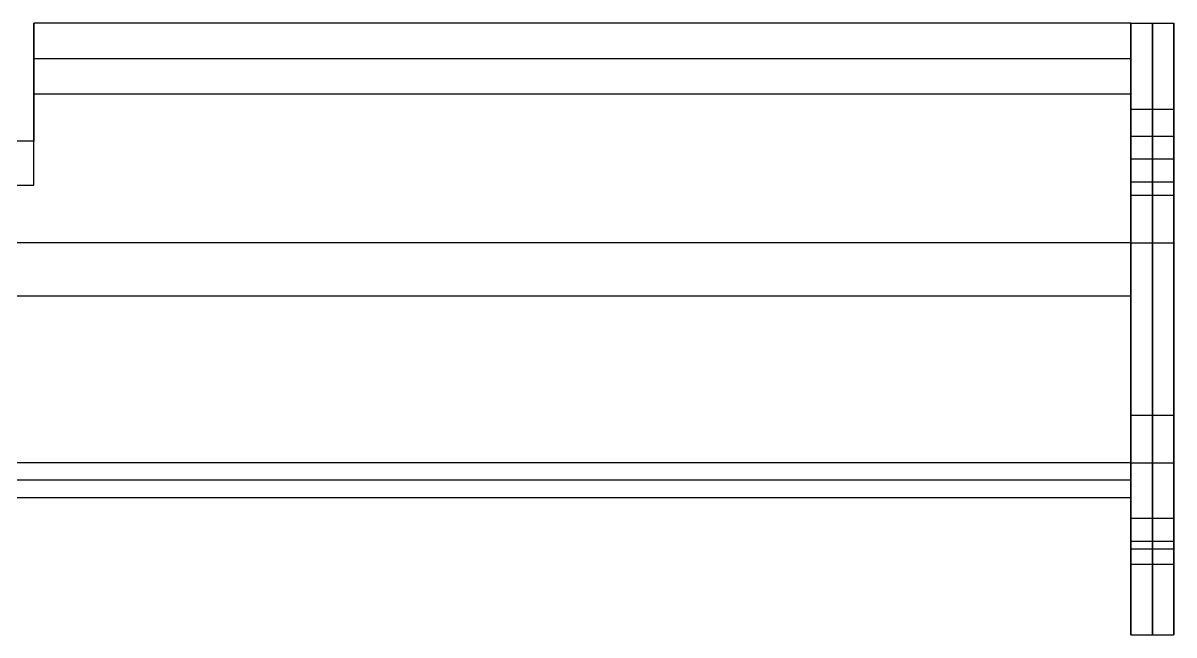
# Model space of a CAD drawing. Header units: millimetres. Extents: x 0 to 665, y 182 to 367.
# Drawn here: x 584.4 to 664.7, y 324.5 to 367.1 of the extents above; entities that cross this region are included whole.
import ezdxf

# ---------------------------------------------------------------- set-up
doc = ezdxf.new("R2010")
doc.units = ezdxf.units.MM
doc.header["$MEASUREMENT"] = 0
doc.layers.add('Backplate$booleaned (backplate)', color=18, linetype='Continuous', true_color=0x000000)

msp = doc.modelspace()

# ---------------------------------------------------------------- linework, layer by layer
at = {"layer": 'Backplate$booleaned (backplate)'}
for p, q in [((664.651, 339.786, -2), (664.651, 351.786, -2)), ((661.651, 339.786, -2), (661.651, 348.72, -2)), ((661.651, 345.786, -30.388), (661.651, 345.786, 11.881)), ((664.651, 345.786, -30.388), (664.651, 345.786, 26.388))]:
    msp.add_line(p, q, dxfattribs=at)
for points in [[(661.651, 367.109, -74.5), (623.401, 367.109, -74.5), (585.151, 367.109, -74.5)], [(585.151, 367.109, -74.5), (585.151, 362.987, -54.997), (585.151, 358.865, -35.495)], [(585.151, 362.141, -74.5), (585.151, 364.625, -74.5), (585.151, 367.109, -74.5)], [(661.651, 367.109, -74.5), (661.651, 351.786, -2), (661.651, 336.463, 70.5)], [(661.651, 362.141, -74.5), (661.651, 364.625, -74.5), (661.651, 367.109, -74.5)], [(661.651, 367.109, -74.5), (663.151, 367.109, -74.5), (664.651, 367.109, -74.5)], [(663.151, 355.109, -74.5), (663.151, 361.109, -74.5), (663.151, 367.109, -74.5)], [(663.151, 367.109, -74.5), (663.151, 351.786, -2), (663.151, 336.463, 70.5)], [(664.651, 355.109, -74.5), (664.651, 361.109, -74.5), (664.651, 367.109, -74.5)], [(664.651, 367.109, -74.5), (664.651, 351.786, -2), (664.651, 336.463, 70.5)], [(585.151, 365.93, -68.92), (585.151, 365.93, -71.71), (585.151, 365.93, -74.5)], [(661.651, 364.625, -74.5), (623.401, 364.625, -74.5), (585.151, 364.625, -74.5)], [(585.151, 360.026, -55.495), (585.151, 361.559, -55.495), (585.151, 363.093, -55.495)], [(661.651, 362.141, -65.5), (623.401, 362.141, -65.5), (585.151, 362.141, -65.5)], [(661.651, 362.141, -74.5), (623.401, 362.141, -74.5), (585.151, 362.141, -74.5)], [(585.151, 355.799, -35.495), (585.151, 358.97, -50.497), (585.151, 362.141, -65.5)], [(585.151, 362.141, -65.5), (585.151, 362.141, -70), (585.151, 362.141, -74.5)], [(661.651, 362.141, -68.5), (623.401, 362.141, -68.5), (585.151, 362.141, -68.5)], [(661.651, 334.031, 67.5), (661.651, 348.086, 1), (661.651, 362.141, -65.5)], [(661.651, 355.109, -74.5), (661.651, 358.625, -74.5), (661.651, 362.141, -74.5)], [(661.651, 361.109, -74.5), (663.151, 361.109, -74.5), (664.651, 361.109, -74.5)], [(585.151, 358.865, -35.495), (555.151, 358.865, -35.495), (525.151, 358.865, -35.495)], [(585.151, 355.799, -35.495), (585.151, 357.332, -35.495), (585.151, 358.865, -35.495)], [(661.651, 359.236, -61.248), (663.151, 359.236, -61.248), (664.651, 359.236, -61.248)], [(661.651, 357.636, -59.648), (663.151, 357.636, -59.648), (664.651, 357.636, -59.648)], [(661.651, 357.636, -62.848), (663.151, 357.636, -62.848), (664.651, 357.636, -62.848)], [(525.151, 355.799, -35.495), (555.151, 355.799, -35.495), (585.151, 355.799, -35.495)], [(661.651, 356.036, -61.248), (663.151, 356.036, -61.248), (664.651, 356.036, -61.248)], [(661.651, 324.463, 70.5), (661.651, 339.786, -2), (661.651, 355.109, -74.5)], [(661.651, 355.109, -74.5), (663.151, 355.109, -74.5), (664.651, 355.109, -74.5)], [(663.151, 324.463, 70.5), (663.151, 339.786, -2), (663.151, 355.109, -74.5)], [(664.651, 324.463, 70.5), (664.651, 339.786, -2), (664.651, 355.109, -74.5)], [(661.651, 351.786, -2), (555.151, 351.786, -2), (448.651, 351.786, -2)], [(661.651, 351.786, -2), (663.151, 351.786, -2), (664.651, 351.786, -2)], [(661.651, 348.086, 1), (555.151, 348.086, 1), (448.651, 348.086, 1)], [(661.651, 339.786, -2), (663.151, 339.786, -2), (664.651, 339.786, -2)], [(661.651, 336.463, 70.5), (555.151, 336.463, 70.5), (448.651, 336.463, 70.5)], [(661.651, 336.463, 70.5), (661.651, 335.247, 70.5), (661.651, 334.031, 70.5)], [(661.651, 336.463, 70.5), (663.151, 336.463, 70.5), (664.651, 336.463, 70.5)], [(663.151, 336.463, 70.5), (663.151, 330.463, 70.5), (663.151, 324.463, 70.5)], [(664.651, 336.463, 70.5), (664.651, 330.463, 70.5), (664.651, 324.463, 70.5)], [(661.651, 335.247, 70.5), (555.151, 335.247, 70.5), (448.651, 335.247, 70.5)], [(661.651, 334.031, 67.5), (555.151, 334.031, 67.5), (448.651, 334.031, 67.5)], [(661.651, 334.031, 70.5), (555.151, 334.031, 70.5), (448.651, 334.031, 70.5)], [(661.651, 334.031, 69), (555.151, 334.031, 69), (448.651, 334.031, 69)], [(661.651, 334.031, 70.5), (661.651, 334.031, 69), (661.651, 334.031, 67.5)], [(661.651, 334.031, 70.5), (661.651, 329.247, 70.5), (661.651, 324.463, 70.5)], [(661.651, 332.601, 62.784), (663.151, 332.601, 62.784), (664.651, 332.601, 62.784)], [(661.651, 331.001, 64.384), (663.151, 331.001, 64.384), (664.651, 331.001, 64.384)], [(661.651, 331.001, 61.184), (663.151, 331.001, 61.184), (664.651, 331.001, 61.184)], [(661.651, 330.463, 70.5), (663.151, 330.463, 70.5), (664.651, 330.463, 70.5)], [(661.651, 329.401, 62.784), (663.151, 329.401, 62.784), (664.651, 329.401, 62.784)], [(661.651, 324.463, 70.5), (663.151, 324.463, 70.5), (664.651, 324.463, 70.5)]]:
    msp.add_open_spline(points, degree=2, dxfattribs=at)
msp.add_open_spline([(661.651, 362.141, -65.5), (661.651, 362.141, -67), (661.651, 362.141, -68.5), (661.651, 362.141, -71.5), (661.651, 362.141, -74.5)], degree=2, knots=[0, 0, 0, 3, 3, 9, 9, 9], dxfattribs=at)
at = {"layer": 'Backplate$booleaned (backplate)', "extrusion": (1, 0, 0)}
for points, weights, knots in [([(661.651, 359.236, -61.248), (661.651, 359.236, -62.848), (661.651, 357.636, -62.848), (661.651, 356.036, -62.848), (661.651, 356.036, -61.248), (661.651, 356.036, -59.648), (661.651, 357.636, -59.648), (661.651, 359.236, -59.648), (661.651, 359.236, -61.248)], [0.999999860338, 0.707106851018, 1, 0.707106781187, 1, 0.707106781187, 1, 0.707106781187, 1], [-10.053096, -10.053096, -10.053096, -7.539823, -7.539823, -5.026549, -5.026549, -2.513274, -2.513274, 0, 0, 0]), ([(664.651, 359.236, -61.248), (664.651, 359.236, -62.848), (664.651, 357.636, -62.848), (664.651, 356.036, -62.848), (664.651, 356.036, -61.248), (664.651, 356.036, -59.648), (664.651, 357.636, -59.648), (664.651, 359.236, -59.648), (664.651, 359.236, -61.248)], [0.999999860338, 0.707106851018, 1, 0.707106781187, 1, 0.707106781187, 1, 0.707106781187, 1], [-10.053096, -10.053096, -10.053096, -7.539823, -7.539823, -5.026549, -5.026549, -2.513274, -2.513274, 0, 0, 0]), ([(661.651, 332.601, 62.784), (661.651, 332.601, 61.184), (661.651, 331.001, 61.184), (661.651, 329.401, 61.184), (661.651, 329.401, 62.784), (661.651, 329.401, 64.384), (661.651, 331.001, 64.384), (661.651, 332.601, 64.384), (661.651, 332.601, 62.784)], [1, 0.707106781187, 1, 0.707106781187, 1, 0.707106781187, 1, 0.707106781187, 1], [-10.053096, -10.053096, -10.053096, -7.539822, -7.539822, -5.026548, -5.026548, -2.513274, -2.513274, 0, 0, 0]), ([(664.651, 332.601, 62.784), (664.651, 332.601, 61.184), (664.651, 331.001, 61.184), (664.651, 329.401, 61.184), (664.651, 329.401, 62.784), (664.651, 329.401, 64.384), (664.651, 331.001, 64.384), (664.651, 332.601, 64.384), (664.651, 332.601, 62.784)], [1, 0.707106781187, 1, 0.707106781187, 1, 0.707106781187, 1, 0.707106781187, 1], [-10.053096, -10.053096, -10.053096, -7.539822, -7.539822, -5.026548, -5.026548, -2.513274, -2.513274, 0, 0, 0])]:
    msp.add_rational_spline(points, weights, degree=2, knots=knots, dxfattribs=at)

doc.saveas('drawing.dxf')
